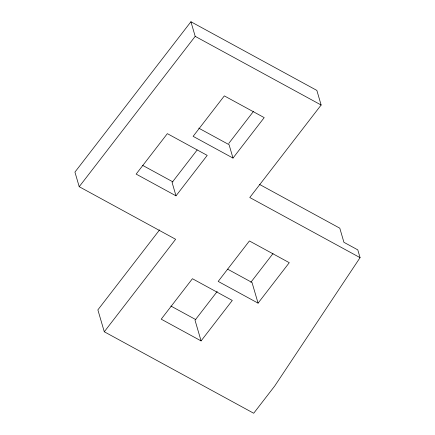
<?xml version="1.0" encoding="UTF-8"?>
<svg xmlns="http://www.w3.org/2000/svg" width="435" height="435" viewBox="0 0 435 435"><rect width="100%" height="100%" fill="white"/><g stroke="black" fill="none" stroke-linecap="round" stroke-linejoin="round"><path stroke-width="0.65" d="M259.608 184.462L339.8 228.196L343.927 242.306L357.787 249.864L360.066 257.65L274.702 386.03L253.703 413.25L104.28 331.769L97.875 309.872L159.596 229.865M360.066 257.65L249.777 197.512L321.133 105.02L316.865 90.42L190.927 21.75L74.934 172.102L79.208 186.702L175.631 239.277L104.28 331.769M79.208 186.702L195.195 36.35L190.927 21.75M197.142 149.983L172.091 182.455L176.006 195.837L207.212 155.382L167.35 133.643L136.139 174.098L176.006 195.837M228.723 143.479L253.36 111.539M232.991 158.079L264.203 117.619L224.335 95.885L193.124 136.34L232.991 158.079L229.076 144.692L198.73 128.146M217.206 291.483L195.027 320.225L201.079 340.909L232.285 300.454L192.422 278.715L161.211 319.17L201.079 340.909M250.837 282.315L273.011 253.567M258.064 303.146L289.275 262.691L249.407 240.952L218.196 281.412L258.064 303.146L252.017 282.467L227.619 269.162M195.195 36.35L321.133 105.02M142.577 165.338L172.923 181.884M170.873 306.033L195.859 319.66"/></g></svg>
